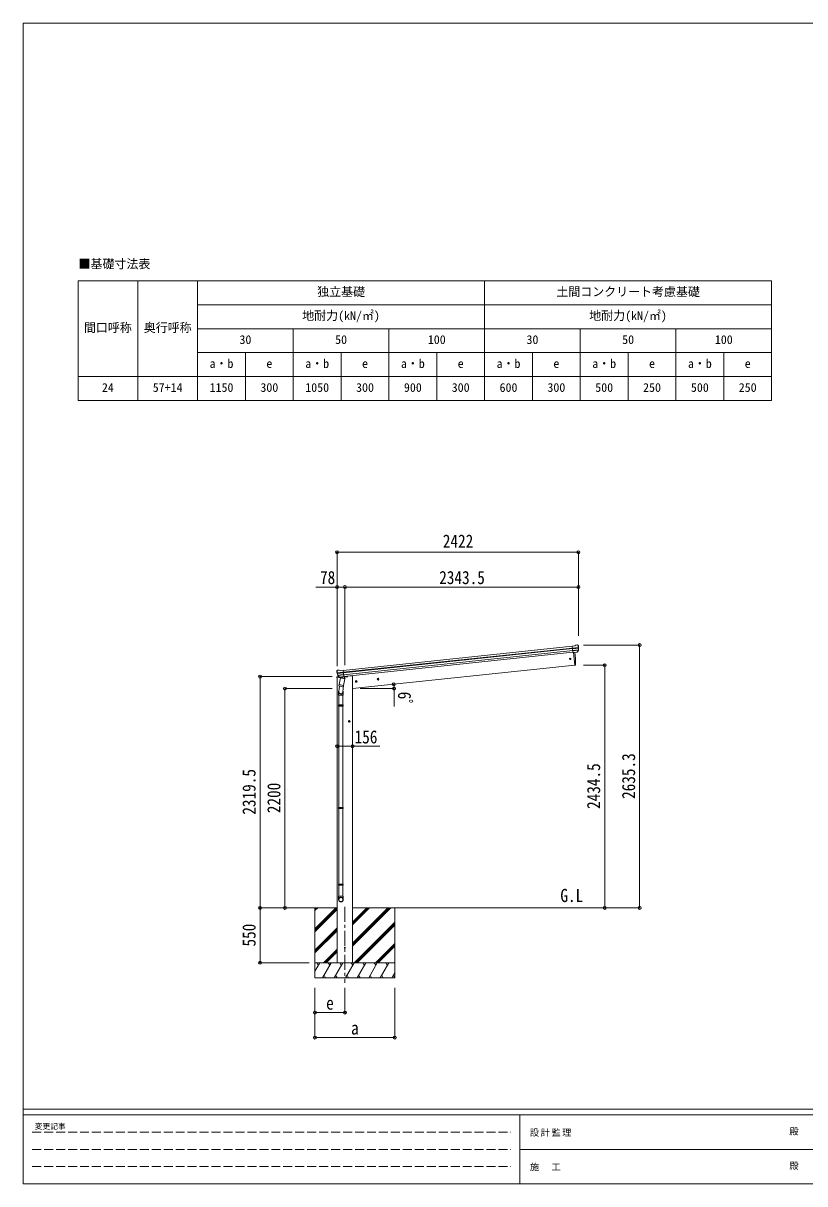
# Model space of a CAD drawing. Units: millimetres at full size, sheet at 1:30; some dimension numbers follow another scale. Extents: x -8432 to 8432, y -5820 to 5820.
# Drawn here: x -8432 to -589, y -5820 to 5820 of the extents above; entities that cross this region are included whole.
import ezdxf
from ezdxf.enums import TextEntityAlignment as Align

# ---------------------------------------------------------------- set-up
doc = ezdxf.new("R2010")
doc.units = ezdxf.units.MM
doc.header["$LTSCALE"] = 30
doc.header["$PDMODE"] = 32
doc.header["$PDSIZE"] = 30
doc.linetypes.add('CHAIN1', pattern=[8, 5, -1, 1, -1])
doc.linetypes.add('DASHED3', pattern=[4, 3, -1])
for name, color, linetype, lineweight in [('0-0_0', 7, 'Continuous', 9), ('0-1_本体', 5, 'CHAIN1', 9), ('0-3_ELV2', 4, 'Continuous', 9), ('0-6_OTH_LINE', 6, 'Continuous', 9), ('0-9_OUTLINE', 7, 'Continuous', 9), ('8-0', 7, 'Continuous', 18), ('F-0_240', 7, 'Continuous', 9)]:
    doc.layers.add(name, color=color, linetype=linetype, lineweight=lineweight)
doc.layers.add('0-7_SHAPE', color=7, linetype='Continuous')
doc.styles.add('ＭＳ ゴシック', font='')
doc.styles.get('ＭＳ ゴシック').set_extended_font_data('MS Gothic')

msp = doc.modelspace()

# ---------------------------------------------------------------- linework, layer by layer
at = {"layer": '0-0_0'}
for p, q in [((-5626.46, -3052.93), (-5282.35, -3052.93)), ((-5504.6, -3052.93), (-5504.6, -3752.93)), ((-5504.6, -3264.16), (-5293.37, -3052.93)), ((-5504.6, -3080.31), (-5477.22, -3052.93)), ((-5504.6, -3066.17), (-5491.36, -3052.93)), ((-5504.6, -3278.3), (-5282.35, -3056.05)), ((-5504.6, -3292.44), (-5282.35, -3070.19)), ((-5126.85, -3052.93), (-2810.31, -3052.93)), ((-5126.85, -3435.19), (-4744.59, -3052.93)), ((-5126.85, -3406.91), (-4772.87, -3052.93)), ((-5126.85, -3421.05), (-4758.73, -3052.93)), ((-5126.85, -3223.06), (-4956.72, -3052.93)), ((-5126.85, -3208.92), (-4970.86, -3052.93)), ((-5126.85, -3194.78), (-4985, -3052.93)), ((-4704.6, -3052.93), (-4704.6, -3752.93)), ((-5504.6, -3476.29), (-5282.35, -3254.04)), ((-5110.74, -3602.93), (-4704.6, -3196.79)), ((-5096.6, -3602.93), (-4704.6, -3210.93)), ((-5082.46, -3602.93), (-4704.6, -3225.07)), ((-5504.6, -3490.43), (-5282.35, -3268.18)), ((-5504.6, -3504.57), (-5282.35, -3282.32)), ((-5419.11, -3602.93), (-5282.35, -3466.17)), ((-5404.97, -3602.93), (-5282.35, -3480.31)), ((-4898.61, -3602.93), (-4704.6, -3408.92)), ((-4884.47, -3602.93), (-4704.6, -3423.06)), ((-4870.33, -3602.93), (-4704.6, -3437.21)), ((-4704.6, -3602.93), (-5504.6, -3602.93)), ((-5504.6, -3686.76), (-5456.2, -3602.93)), ((-5471.2, -3628.91), (-5486.2, -3602.93)), ((-5427.33, -3752.93), (-5340.73, -3602.93)), ((-5390.83, -3602.93), (-5282.35, -3494.46)), ((-5355.73, -3628.91), (-5370.74, -3602.93)), ((-5311.86, -3752.93), (-5225.26, -3602.93)), ((-5240.26, -3628.91), (-5255.26, -3602.93)), ((-5196.39, -3752.93), (-5109.79, -3602.93)), ((-5124.79, -3628.91), (-5139.79, -3602.93)), ((-5080.92, -3752.93), (-4994.32, -3602.93)), ((-5009.32, -3628.91), (-5024.32, -3602.93)), ((-4965.45, -3752.93), (-4878.85, -3602.93)), ((-4908.85, -3602.93), (-4893.85, -3628.91)), ((-4849.98, -3752.93), (-4763.38, -3602.93)), ((-4778.38, -3628.91), (-4793.38, -3602.93)), ((-4734.51, -3752.93), (-4704.6, -3701.12)), ((-5504.6, -3752.93), (-4704.6, -3752.93)), ((-5412.34, -3726.95), (-5397.34, -3752.93)), ((-5296.87, -3726.95), (-5281.87, -3752.93)), ((-5181.4, -3726.95), (-5166.4, -3752.93)), ((-5065.93, -3726.95), (-5050.93, -3752.93)), ((-4950.46, -3726.95), (-4935.46, -3752.93)), ((-4834.99, -3726.95), (-4819.99, -3752.93)), ((-4719.51, -3726.95), (-4704.6, -3752.78))]:
    msp.add_line(p, q, dxfattribs=at)
at = {"layer": '0-1_本体'}
msp.add_line((-5204.6, -3043.72), (-5204.6, -3802.93), dxfattribs=at)
at = {"layer": '0-3_ELV2'}
for p, q in [((-5222.44, -670.93), (-2923.03, -429.25)), ((-5220.46, -689.82), (-2921.04, -448.14)), ((-5220.03, -694), (-2920.6, -452.32)), ((-2896.72, -424.47), (-2923.24, -427.26)), ((-2916.45, -491.81), (-2923.24, -427.26)), ((-2921.08, -447.79), (-2861.34, -441.51)), ((-2860.86, -447.38), (-2920.46, -453.64)), ((-2861.7, -464.13), (-2918.73, -470.12)), ((-2896.72, -424.47), (-2885.12, -417.5)), ((-2883.89, -417.09), (-2870.4, -415.67)), ((-2866.74, -416.76), (-2866.74, -416.75)), ((-2866.74, -416.76), (-2861.56, -420.95)), ((-2860.17, -424.65), (-2860.48, -422.8)), ((-5217.93, -713.86), (-2918.52, -472.18)), ((-2916.76, -488.92), (-5216.17, -730.6)), ((-2863.09, -468.79), (-2918.26, -474.59)), ((-2873.1, -487.02), (-2916.48, -491.58)), ((-2916.45, -491.81), (-2906.51, -490.76)), ((-2909.57, -491.09), (-2896.18, -618.48)), ((-2906.51, -490.76), (-2906.24, -490.83)), ((-2906.24, -490.83), (-2880.9, -488.17)), ((-2880.9, -488.17), (-2880.65, -488.05)), ((-2880.65, -488.05), (-2872.96, -487.24)), ((-2871.65, -485.37), (-2862.2, -467.07)), ((-2870.6, -485.8), (-2860.47, -467.54)), ((-5284.89, -679.5), (-5284.97, -677.62)), ((-5283.6, -674.73), (-5284.3, -675.59)), ((-5280.11, -670.41), (-5283.6, -674.73)), ((-5220.49, -689.46), (-5280.23, -695.74)), ((-5280.11, -670.41), (-5280.1, -670.41)), ((-5279.48, -701.58), (-5219.88, -695.32)), ((-5276.75, -668.59), (-5276.74, -668.59)), ((-5249.17, -671.72), (-5222.65, -668.94)), ((-5215.87, -733.49), (-5222.65, -668.94)), ((-2896.18, -618.48), (-5126.85, -852.93)), ((-2896.18, -618.48), (-2894.13, -618.19)), ((-5284.6, -738.09), (-5285.5, -744.92)), ((-5285.5, -744.92), (-5251.77, -741.38)), ((-5282.35, -3602.93), (-5282.35, -744.59)), ((-5265.09, -733.73), (-5281.94, -735.5)), ((-5261.97, -737.14), (-5275.67, -721.39)), ((-5275.18, -717.8), (-5218.15, -711.8)), ((-5261.03, -736.5), (-5274.08, -720.57)), ((-5272.85, -722.07), (-5217.68, -716.27)), ((-5251.67, -737.25), (-5259.36, -738.06)), ((-5259.27, -737.82), (-5215.89, -733.26)), ((-5258.52, -738.06), (-5256.95, -737.9)), ((-5256.95, -737.9), (-5219.41, -733.95)), ((-5251.4, -737.31), (-5251.67, -737.25)), ((-5226.07, -734.65), (-5251.4, -737.31)), ((-5225.81, -734.53), (-5226.07, -734.65)), ((-5215.87, -733.49), (-5225.81, -734.53)), ((-5219.41, -733.95), (-5217.85, -733.79)), ((-5216.03, -731.91), (-5215.11, -732.09)), ((-5211.75, -737.17), (-5182.48, -734.09)), ((-5177.62, -726.54), (-5178.05, -729.77)), ((-5091.42, -774.29), (-5097.49, -778.7)), ((-5097.49, -778.7), (-5096.71, -786.17)), ((-5096.71, -786.17), (-5089.85, -789.22)), ((-5084.56, -777.34), (-5091.42, -774.29)), ((-4872.63, -751.29), (-4878.7, -755.7)), ((-4878.7, -755.7), (-4877.91, -763.17)), ((-4877.91, -763.17), (-4871.06, -766.22)), ((-4865.77, -754.35), (-4872.63, -751.29)), ((-5160.85, -1174.97), (-5167.35, -1178.73)), ((-5167.35, -1178.73), (-5167.35, -1186.23)), ((-5167.35, -1186.23), (-5160.85, -1189.99)), ((-5154.35, -1178.73), (-5160.85, -1174.97))]:
    msp.add_line(p, q, dxfattribs=at)
for points in [[(-5263.26, -667.17), (-5263.26, -667.17), (-5276.74, -668.59)], [(-5249.17, -671.72), (-5261.97, -667.32), (-5261.97, -667.32)], [(-5126.85, -3602.93), (-5126.85, -723.93), (-5146.85, -723.93), (-5177.71, -727.17)], [(-5089.85, -789.22), (-5083.78, -784.81), (-5084.56, -777.34)], [(-4871.06, -766.22), (-4864.98, -761.81), (-4865.77, -754.35)], [(-5160.85, -1189.99), (-5154.35, -1186.23), (-5154.35, -1178.73)]]:
    msp.add_lwpolyline(points, dxfattribs=at)
for centre, radius in [((-2942.98, -555.93), 6.5), ((-5090.64, -781.75), 8.5), ((-5090.64, -781.75), 7.7), ((-5090.64, -781.75), 6.5), ((-4871.84, -758.76), 8.5), ((-4871.84, -758.76), 7.7), ((-4871.84, -758.76), 6.5), ((-5160.85, -1182.48), 8.5), ((-5160.85, -1182.48), 7.7), ((-5160.85, -1182.48), 6.5), ((-5204.6, -3452.93), 4.5)]:
    msp.add_circle(centre, radius, dxfattribs=at)
for centre, radius, start, end in [((-2883.57, -420.07), 3, 96.02369, 120.97631), ((-2869.88, -420.64), 5, 51.04426, 95.95574), ((-3053.72, -446.3), 192.44, 1.4271, 6.57578), ((-3061.06, -445.76), 200.2, 354.20009, 359.53883), ((-2816.07, -439.39), 45.32, 182.67122, 185.64518), ((-2860.68, -448.71), 1.35, 95.1605, 97.91927), ((-2858.07, -447.15), 2.74, 179.02151, 184.43412), ((-3061.06, -445.76), 202, 354.13916, 6), ((-3791.78, -578.26), 900.99, 357.6414, 5.6433), ((-2873.21, -484.35), 2.99, 285.2717, 331.00739), ((-2864.87, -465.69), 3, 332.69111, 354.20009), ((-2863.1, -466.08), 3, 331, 354.13916), ((-5084, -658.38), 202, 186, 197.86084), ((-5091.06, -660.43), 192.44, 185.42422, 190.5729), ((-5324.95, -703.09), 45.32, 6.35482, 9.32878), ((-5276.22, -673.56), 5, 96.04426, 140.95574), ((-5262.95, -670.15), 3, 71.02369, 95.97631), ((-2894.55, -615.22), 3, 278, 357.63919), ((-5281.62, -738.48), 3, 96, 172.5), ((-5282.26, -701.95), 2.74, 7.56588, 12.97849), ((-5279.39, -702.93), 1.35, 94.08073, 96.8395), ((-5084, -658.38), 200.2, 192.46117, 197.79991), ((-5273.4, -719.42), 3, 197.86084, 221), ((-5271.76, -718.67), 3, 197.79991, 219.30889), ((-5259.71, -735.18), 2.99, 220.99261, 266.7283), ((-5258.57, -737.57), 0.5, 240.73754, 276), ((-5217.9, -733.29), 0.5, 276, 311.26246), ((-5183.01, -729.12), 5, 276, 352.5)]:
    msp.add_arc(centre, radius, start, end, dxfattribs=at)
for centre, major_axis, ratio, start_param, end_param in [((-2862.43, -424.25), (-0.87, 5.91), 0.020485, 0.67143203, 1.56913061), ((-2867.82, -419.73), (5.88, -1.31), 0.24881, 0.46058498, 0.46410383), ((-2863.44, -423.28), (-2.34, 1.9), 0.995767, 3.98597162, 4.71238898), ((-3058.75, -467.71), (-20.92, 199.05), 0.994373, 4.71137894, 4.7277536), ((-2873.41, -484.05), (-0.11, 3), 0.642905, 3.24593831, 4.20392797), ((-2873.28, -484.25), (1.66, -2.51), 0.997631, 5.80419048, 5.89294842), ((-2873.35, -484.14), (3.53, -2.11), 0.650902, 5.25614477, 5.32895537), ((-2870.98, -483.79), (1.08, 3.13), 0.040856, 2.11350352, 2.14162489), ((-5281.97, -677.48), (1.9, 2.34), 0.995767, 1.57079633, 2.29721369), ((-5278.42, -673.1), (-5.48, -2.51), 0.24881, 5.81908147, 5.82260033), ((-5282.76, -678.64), (-0.38, 5.97), 0.020485, 4.7140547, 5.61175327), ((-5081.69, -680.33), (-20.92, 199.05), 0.994373, 1.55543171, 1.57180637), ((-5081.69, -680.33), (-20.92, 199.05), 0.994373, 4.71137894, 4.7277536), ((-5262.01, -735.1), (-1.71, 2.84), 0.040856, 4.14156042, 4.16968179), ((-5259.58, -734.84), (-0.51, 2.96), 0.642905, 2.07925734, 3.03724699), ((-5259.62, -734.95), (-3.02, -2.79), 0.650902, 0.95422993, 1.02704053), ((-5259.67, -735.07), (-1.1, -2.8), 0.997631, 0.39023689, 0.47899483)]:
    msp.add_ellipse(centre, major_axis=major_axis, ratio=ratio, start_param=start_param, end_param=end_param, dxfattribs=at)
at = {"layer": '0-6_OTH_LINE'}
for p, q in [((-5282.35, 514.13), (-5282.35, -626.95)), ((-5282.35, 514.13), (-2860.84, 514.13)), ((-2860.84, 514.13), (-2860.84, -323.05)), ((-5282.35, 165.13), (-5495.88, 165.13)), ((-5282.35, 165.13), (-5282.35, -323.05)), ((-5204.35, 165.13), (-5282.35, 165.13)), ((-5204.35, 165.13), (-5204.35, -618.78)), ((-2860.84, 165.13), (-5204.35, 165.13)), ((-2860.84, 165.13), (-2860.84, -323.05)), ((-2246.44, -417.65), (-2810.31, -417.65)), ((-2246.44, -417.65), (-2246.44, -3052.93)), ((-2597.44, -618.48), (-2810.31, -618.48)), ((-2597.44, -618.48), (-2597.44, -3052.93)), ((-6054.6, -3052.93), (-6054.6, -733.44)), ((-6054.6, -733.44), (-5332.85, -733.44)), ((-5805.6, -3052.93), (-5805.6, -852.93)), ((-5805.6, -852.93), (-5332.85, -852.93)), ((-5126.85, -1432.48), (-5282.35, -1432.48)), ((-6054.6, -3052.93), (-5564.21, -3052.93)), ((-6054.6, -3602.93), (-6054.6, -3052.93)), ((-5805.6, -3052.93), (-5564.21, -3052.93)), ((-2597.44, -3052.93), (-2810.31, -3052.93)), ((-2246.44, -3052.93), (-2810.31, -3052.93)), ((-6054.6, -3602.93), (-5564.21, -3602.93)), ((-5504.6, -4352.93), (-5504.6, -3853.93)), ((-5504.6, -4102.93), (-5504.6, -3853.93)), ((-5204.6, -4102.93), (-5204.6, -3853.93)), ((-4704.6, -4352.93), (-4704.6, -3853.93)), ((-5504.6, -4102.93), (-5204.6, -4102.93)), ((-5504.6, -4352.93), (-4704.6, -4352.93))]:
    msp.add_line(p, q, dxfattribs=at)
at = {"layer": '0-6_OTH_LINE', "lineweight": 18}
for p, q in [((-4709.89, -852.98), (-5052.49, -852.98)), ((-4709.89, -852.98), (-4709.89, -1034.48)), ((-5126.85, -1432.48), (-4854.81, -1432.48))]:
    msp.add_line(p, q, dxfattribs=at)
at = {"layer": '0-6_OTH_LINE'}
msp.add_arc((-4947.68, -852.98), 237.79, 0, 10.52987, dxfattribs=at)
for p in [(-5282.35, 514.13), (-2860.84, 514.13), (-5282.35, 165.13), (-5204.35, 165.13), (-2860.84, 165.13), (-2246.44, -417.65), (-2597.44, -618.48), (-6054.6, -733.44), (-4713.9, -809.53), (-5805.6, -852.93), (-4709.89, -852.98), (-5282.35, -1432.48), (-5126.85, -1432.48), (-6054.6, -3052.93), (-5805.6, -3052.93), (-2597.44, -3052.93), (-2246.44, -3052.93), (-6054.6, -3602.93), (-5504.6, -4102.93), (-5204.6, -4102.93), (-5504.6, -4352.93), (-4704.6, -4352.93)]:
    msp.add_point(p, dxfattribs=at)
at = {"layer": '0-9_OUTLINE'}
for p, q in [((-5264.37, -824.33), (-5261.88, -812.08)), ((-5248.54, -746.43), (-5261.89, -812.08)), ((-5217.01, -821.21), (-5261.89, -812.08)), ((-5258.52, -738.06), (-5217.85, -733.79)), ((-5255.16, -738.36), (-5255.31, -739.09)), ((-5254.7, -740.22), (-5229.94, -749.97)), ((-5203.65, -755.56), (-5248.54, -746.43)), ((-5246.36, -743.51), (-5247.02, -746.74)), ((-5225.55, -734.98), (-5228.47, -749.33)), ((-5217.01, -821.21), (-5203.65, -755.56)), ((-5216.03, -731.91), (-5215.11, -732.09)), ((-5215.11, -732.09), (-5203.91, -749.02)), ((-5203.91, -749.02), (-5205.17, -755.25)), ((-5267.19, -920.25), (-5267.19, -885.9)), ((-5221.19, -920.25), (-5267.19, -920.25)), ((-5265.19, -920.25), (-5265.19, -1017)), ((-5259.48, -827.37), (-5265.04, -883.09)), ((-5264.16, -825.73), (-5264.16, -825.73)), ((-5262.82, -826.69), (-5221.86, -835.02)), ((-5216.58, -819.07), (-5223.23, -886.82)), ((-5223.19, -920.25), (-5223.19, -1017)), ((-5221.19, -885.6), (-5221.19, -920.25)), ((-5217.02, -821.21), (-5219.56, -833.68)), ((-5267.19, -1019), (-5266.19, -1017)), ((-5221.19, -1019), (-5267.19, -1019)), ((-5221.19, -1027), (-5267.19, -1027)), ((-5222.19, -1017), (-5266.19, -1017)), ((-5222.19, -1029), (-5266.19, -1029)), ((-5265.19, -1029), (-5265.19, -2045.68)), ((-5223.19, -1029), (-5223.19, -2045.68)), ((-5221.19, -1019), (-5222.19, -1017)), ((-5221.19, -1027), (-5222.19, -1029)), ((-5221.19, -1019), (-5221.19, -1027)), ((-5267.19, -2047.68), (-5266.19, -2045.68)), ((-5221.19, -2047.68), (-5267.19, -2047.68)), ((-5221.19, -2055.68), (-5267.19, -2055.68)), ((-5222.19, -2045.68), (-5266.19, -2045.68)), ((-5222.19, -2057.68), (-5266.19, -2057.68)), ((-5265.19, -2057.68), (-5265.19, -2813.37)), ((-5223.19, -2057.68), (-5223.19, -2813.37)), ((-5221.19, -2047.68), (-5222.19, -2045.68)), ((-5221.19, -2055.68), (-5222.19, -2057.68)), ((-5221.19, -2047.68), (-5221.19, -2055.68)), ((-5267.19, -2815.37), (-5266.19, -2813.37)), ((-5221.19, -2815.37), (-5267.19, -2815.37)), ((-5221.19, -2823.37), (-5267.19, -2823.37)), ((-5222.19, -2813.37), (-5266.19, -2813.37)), ((-5222.19, -2825.37), (-5266.19, -2825.37)), ((-5265.19, -2825.37), (-5265.19, -2935.37)), ((-5223.19, -2825.37), (-5223.19, -2935.37)), ((-5221.19, -2815.37), (-5222.19, -2813.37)), ((-5221.19, -2823.37), (-5222.19, -2825.37)), ((-5221.19, -2815.37), (-5221.19, -2823.37)), ((-5267.19, -2969.51), (-5267.19, -2935.37)), ((-5221.19, -2935.37), (-5267.19, -2935.37)), ((-5221.19, -2969.51), (-5221.19, -2935.37))]:
    msp.add_line(p, q, dxfattribs=at)
for points in [[(-5267.19, -1019), (-5267.19, -1027), (-5266.19, -1029)], [(-5267.19, -2047.68), (-5267.19, -2055.68), (-5266.19, -2057.68)], [(-5267.19, -2815.37), (-5267.19, -2823.37), (-5266.19, -2825.37)]]:
    msp.add_lwpolyline(points, dxfattribs=at)
for centre, radius, start, end in [((-5258.57, -737.57), 0.5, 240.73754, 276), ((-5255.65, -738.26), 0.5, 348.5, 96), ((-5254.33, -739.29), 1, 168.5, 248.5), ((-5229.47, -749.06), 1.03, 242.53897, 344.46569), ((-5224.97, -735.14), 0.604, 93.09842, 164.70595), ((-5217.9, -733.29), 0.5, 276, 311.26246), ((-5237.19, -885.9), 30, 177.45142, 180), ((-5262.47, -824.75), 1.95, 167.54017, 209.97766), ((-5262.42, -824.73), 2, 209.90962, 258.5), ((-5221.46, -833.06), 2, 258.5, 341.96843)]:
    msp.add_arc(centre, radius, start, end, dxfattribs=at)
for centre, major_axis, ratio, start_param, end_param in [((-5244.19, -885.6), (23, 0), 0.996195, 2.62193603, 6.60747969), ((-5244.19, -885.6), (21, 0), 0.996195, 3.02154981, 6.2247991), ((-5244.19, -2967.77), (-23, 0), 0.996195, 3.14159265, 6.28318531), ((-5244.19, -2969.51), (-23, 0), 0.996195, 3.14159265, 6.28318531), ((-5244.19, -2969.51), (0, -23.43), 0.981806, 4.71238898, 7.85398163)]:
    msp.add_ellipse(centre, major_axis=major_axis, ratio=ratio, start_param=start_param, end_param=end_param, dxfattribs=at)
msp.add_ellipse((-5244.19, -2969.51), major_axis=(21, 0), ratio=0.996195, dxfattribs=at)
at = {"layer": '8-0'}
for p, q in [((-7882.05, 3236.13), (-922.05, 3236.13)), ((-7882.05, 3236.13), (-7882.05, 2036.13)), ((-7282.05, 3236.13), (-7282.05, 2036.13)), ((-6682.05, 3236.13), (-6682.05, 2036.13)), ((-3802.05, 3236.13), (-3802.05, 2036.13)), ((-922.05, 3236.13), (-922.05, 2036.13)), ((-6682.05, 2996.13), (-922.05, 2996.13)), ((-6682.05, 2756.13), (-922.05, 2756.13)), ((-5722.05, 2756.13), (-5722.05, 2036.13)), ((-4762.05, 2756.13), (-4762.05, 2036.13)), ((-2842.05, 2756.13), (-2842.05, 2036.13)), ((-1882.05, 2756.13), (-1882.05, 2036.13)), ((-6682.05, 2516.13), (-922.05, 2516.13)), ((-6202.05, 2516.13), (-6202.05, 2036.13)), ((-5242.05, 2516.13), (-5242.05, 2036.13)), ((-4282.05, 2516.13), (-4282.05, 2036.13)), ((-3322.05, 2516.13), (-3322.05, 2036.13)), ((-2362.05, 2516.13), (-2362.05, 2036.13)), ((-1402.05, 2516.13), (-1402.05, 2036.13)), ((-7882.05, 2276.13), (-922.05, 2276.13)), ((-7882.05, 2036.13), (-922.05, 2036.13))]:
    msp.add_line(p, q, dxfattribs=at)
at = {"layer": 'F-0_240', "color": 5}
for p, q in [((-8432.06, 5820), (-8432.06, -5820)), ((-8432.06, 5820), (8007.94, 5820)), ((-8432.06, -5070), (8007.94, -5070)), ((-8432.06, -5130), (5341.19, -5130)), ((-3448.82, -5130), (-3448.82, -5820)), ((-3448.82, -5475), (2701.18, -5475)), ((-8432.06, -5820), (8007.94, -5820))]:
    msp.add_line(p, q, dxfattribs=at)
at = {"layer": 'F-0_240', "color": 4, "linetype": 'DASHED3'}
for p, q in [((-8342.06, -5302.5), (-3538.82, -5302.5)), ((-8342.06, -5475), (-3538.82, -5475)), ((-8342.06, -5647.5), (-3538.82, -5647.5))]:
    msp.add_line(p, q, dxfattribs=at)

# ---------------------------------------------------------------- texts
at = {"layer": '0-6_OTH_LINE', "color": 7, "style": 'ＭＳ ゴシック', "width": 0.85}
for s, p in [('2422', (-4221.59, 520.13)), ('78', (-5453.52, 154.99)), ('2343.5', (-4257.59, 155.13)), ('156', (-5106.68, -1443.25)), ('e', (-5392.1, -4112.93)), ('a', (-5142.1, -4362.93))]:
    msp.add_text(s, height=132, dxfattribs=at).set_placement(p, align=Align.BOTTOM_LEFT)
for s, rotation, p in [('6ﾟ', 270, (-4710.35, -884.51)), ('2635.3', 90, (-2252.44, -1960.29)), ('2434.5', 90, (-2603.44, -2060.7)), ('2319.5', 90, (-6060.6, -2118.19)), ('2200', 90, (-5811.6, -2102.93)), ('550', 90, (-6060.6, -3440.43))]:
    msp.add_text(s, height=132, rotation=rotation, dxfattribs=at).set_placement(p, align=Align.BOTTOM_LEFT)
at = {"layer": '0-7_SHAPE', "style": 'ＭＳ ゴシック', "width": 0.85}
msp.add_text('G.L', height=132, dxfattribs=at).set_placement((-3041.92, -3033.75), align=Align.BOTTOM_LEFT)
at = {"layer": '8-0', "style": 'ＭＳ ゴシック'}
for s, p in [('■基礎寸法表', (-7876.29, 3334.63)), ('独立基礎', (-5482.05, 3056.13)), ('土間コンクリート考慮基礎', (-3082.05, 3056.13)), ('地耐力(kN/㎡)', (-5632.05, 2816.13)), ('地耐力(kN/㎡)', (-2752.05, 2816.13)), ('間口呼称', (-7822.05, 2696.13)), ('奥行呼称', (-7222.05, 2696.13)), ('30', (-6262.05, 2576.13)), ('50', (-5302.05, 2576.13)), ('100', (-4372.05, 2576.13)), ('30', (-3382.05, 2576.13)), ('50', (-2422.05, 2576.13)), ('100', (-1492.05, 2576.13)), ('a・b', (-6562.05, 2336.13)), ('a・b', (-5602.05, 2336.13)), ('a・b', (-4642.05, 2336.13)), ('a・b', (-3682.05, 2336.13)), ('a・b', (-2722.05, 2336.13)), ('a・b', (-1762.05, 2336.13)), ('e', (-5992.05, 2336.13)), ('e', (-5032.05, 2336.13)), ('e', (-4072.05, 2336.13)), ('e', (-3112.05, 2336.13)), ('e', (-2152.05, 2336.13)), ('e', (-1192.05, 2336.13)), ('24', (-7642.05, 2096.13)), ('57+14', (-7132.05, 2096.13)), ('1150', (-6562.05, 2096.13)), ('300', (-6052.05, 2096.13)), ('1050', (-5602.05, 2096.13)), ('300', (-5092.05, 2096.13)), ('900', (-4612.05, 2096.13)), ('300', (-4132.05, 2096.13)), ('600', (-3652.05, 2096.13)), ('300', (-3172.05, 2096.13)), ('500', (-2692.05, 2096.13)), ('250', (-2212.05, 2096.13)), ('500', (-1732.05, 2096.13)), ('250', (-1252.05, 2096.13))]:
    msp.add_text(s, height=87.98, dxfattribs=at).set_placement(p, align=Align.BOTTOM_LEFT)
at = {"layer": 'F-0_240', "style": 'ＭＳ ゴシック'}
for s, height, p in [('変更記事', 54.99, (-8314.83, -5287.5)), ('殿', 65.98, (-744.53, -5347.5)), ('殿', 65.98, (-744.53, -5692.5))]:
    msp.add_text(s, height=height, dxfattribs=at).set_placement(p, align=Align.BOTTOM_LEFT)
at = {"layer": 'F-0_240', "char_height": 65.98, "attachment_point": 7, "style": 'ＭＳ ゴシック'}
for s, insert in [('\\T1.17;設計監理', (-3347.49, -5347.5)), ('\\T1.17;施\u3000工', (-3347.49, -5692.5))]:
    msp.add_mtext(s, dxfattribs=dict(at, insert=insert))

doc.saveas('drawing.dxf')
